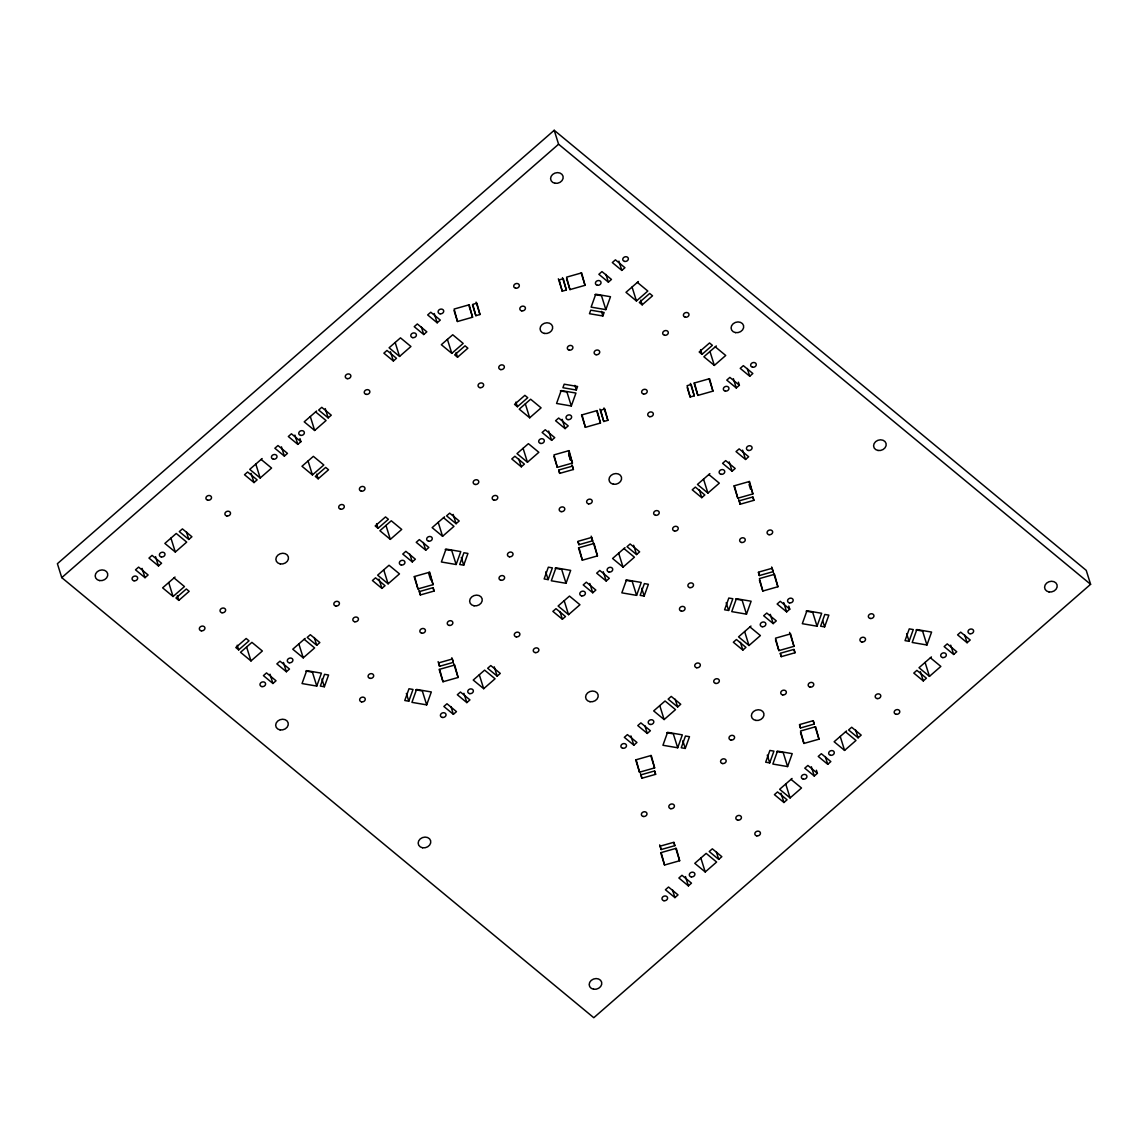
<?xml version="1.0" encoding="UTF-8"?>
<svg xmlns="http://www.w3.org/2000/svg" width="1148" height="1148" viewBox="0 0 1148 1148"><rect width="100%" height="100%" fill="white"/><g stroke="black" fill="none" stroke-linecap="round" stroke-linejoin="round"><path stroke-width="1.5" d="M316.776 686.088L321.411 673.159L306.674 670.647L302.039 683.562L316.776 686.088L312.414 672.154L305.856 671.02M324.367 686.762L328.572 675.01L324.554 674.321L320.335 686.074L324.367 686.762L321.928 679.013M456.143 564.515L460.779 551.585L446.027 549.074L441.392 561.989L456.143 564.515L451.767 550.581L445.209 549.447M408.803 701.198L413.007 689.446L408.989 688.757L404.77 700.51L408.803 701.198L406.363 693.449M463.72 565.189L467.939 553.436L463.907 552.748L459.702 564.5L463.72 565.189L461.295 557.44M426.683 704.872L431.318 691.957L416.566 689.431L411.931 702.361L426.683 704.872L422.306 690.938L415.763 689.819M576.325 390.019L577.587 386.489L564.185 384.193L562.922 387.723L576.325 390.019L574.875 385.369M602.872 315.987L604.135 312.471L590.732 310.175L589.469 313.705L602.872 315.987L601.423 311.352M571.317 405.99L575.937 393.061L561.2 390.55L556.565 403.465L571.317 405.99L566.94 392.042L560.382 390.923M605.857 309.644L610.492 296.715L595.755 294.204L591.12 307.119L605.857 309.644L601.495 295.71L594.937 294.591M548.156 579.625L552.375 567.873L548.342 567.184L544.138 578.936L548.156 579.625L545.731 571.876M566.036 583.299L570.671 570.384L555.933 567.858L551.298 580.788L566.036 583.299L561.673 569.365L555.115 568.246M636.595 595.367L641.23 582.438L626.478 579.912L621.843 592.842L636.595 595.367L632.218 581.419L625.674 580.3M644.172 596.042L648.39 584.289L644.372 583.6L640.154 595.353L644.172 596.042L641.746 588.293M677.693 747.779L682.328 734.864L667.576 732.338L662.941 745.267L677.693 747.779L673.316 733.845L666.773 732.725M728.607 610.463L732.826 598.725L728.808 598.036L724.589 609.789L728.607 610.463L726.182 602.729M685.27 748.453L689.489 736.7L685.456 736.026L681.252 747.764L685.27 748.453L682.845 740.718M746.487 614.151L751.122 601.222L736.385 598.711L731.75 611.626L746.487 614.151L742.125 600.203L735.567 599.084M817.046 626.205L821.681 613.29L806.944 610.765L802.309 623.694L817.046 626.205L812.684 612.271L806.126 611.152M769.705 762.889L773.924 751.136L769.892 750.448L765.687 762.2L769.705 762.889L767.28 755.14M824.623 626.88L828.842 615.127L824.824 614.453L820.605 626.191L824.623 626.88L822.685 620.681M787.585 766.577L792.22 753.648L777.483 751.122L772.848 764.051L787.585 766.577L783.223 752.629L776.665 751.51M909.058 641.316L913.277 629.563L909.259 628.874L905.04 640.627L909.058 641.316L906.633 633.567M926.953 645.004L931.588 632.074L916.836 629.549L912.201 642.478L926.953 645.004L922.576 631.056L916.032 629.936M554.211 130.284L57.4 563.697L61.762 577.631L593.789 1017.716L1090.6 584.303L1086.238 570.369L554.211 130.284L558.588 144.218L1090.6 584.303M61.762 577.631L558.588 144.218M262.146 458.554L249.733 469.36L260.18 478.013L271.574 468.068L261.113 459.43M316.633 411.013L304.22 421.833L314.667 430.471L326.061 420.541L315.6 411.902M145.007 577.674L148.106 574.976L138.607 567.112L135.507 569.824L145.007 577.674L142.094 568.389M158.467 565.935L161.567 563.238L152.067 555.374L148.967 558.086L158.467 565.935L155.554 556.651M188.803 539.46L191.917 536.762L182.417 528.898L179.303 531.61L188.803 539.46L186.378 531.725M254.009 482.576L257.123 479.878L247.624 472.015L244.51 474.727L254.009 482.576L251.111 473.292M284.36 456.1L287.474 453.403L277.974 445.539L274.86 448.251L284.36 456.1L281.447 446.816M300.919 441.664L291.42 433.801L288.32 436.513L297.82 444.362L300.919 441.664L299.958 438.565M328.17 417.886L331.27 415.189L321.77 407.325L318.67 410.037L328.17 417.886L325.257 408.602M393.377 361.003L396.476 358.305L386.976 350.441L383.877 353.154L393.377 361.003L390.464 351.719M423.727 334.527L426.826 331.829L417.327 323.966L414.227 326.678L423.727 334.527L421.302 326.793M437.173 322.789L440.287 320.091L430.787 312.227L427.673 314.939L437.173 322.789L434.26 313.504M175.314 552.044L186.694 542.114L176.247 533.476L164.867 543.406L175.314 552.044L170.937 538.111M399.547 356.44L410.927 346.495L400.48 337.856L389.086 347.787L399.547 356.44L395.17 342.491M175.027 577.042L162.629 587.848L173.075 596.501L184.455 586.571L174.008 577.918M312.428 474.928L323.822 464.997L313.361 456.344L301.981 466.275L312.428 474.928L308.066 460.979M451.795 353.354L463.175 343.424L452.728 334.771L441.334 344.701L451.795 353.354L447.419 339.406M178.815 600.375L189.162 591.335L186.32 588.981L175.96 598.008L178.815 600.375L177.366 595.726M318.168 478.802L328.529 469.762L325.673 467.408L315.327 476.434L318.168 478.802L316.719 474.153M457.535 357.229L467.882 348.188L465.04 345.835L454.68 354.861L457.535 357.229L456.072 352.579M608.368 282.15L611.468 279.438L601.968 271.588L598.869 274.3L608.368 282.15L605.943 274.401M621.829 270.411L624.928 267.699L615.428 259.85L612.329 262.562L621.829 270.411L618.916 261.127M638.388 281.518L625.99 292.324L636.437 300.977L647.816 291.047L637.37 282.394M238.669 649.883L249.016 640.857L246.174 638.489L235.814 647.515L238.669 649.883L237.206 645.233M378.022 528.31L388.383 519.283L385.527 516.916L375.181 525.942L378.022 528.31L376.573 523.66M517.389 406.736L527.736 397.71L524.88 395.343L514.534 404.369L517.389 406.736L515.926 402.087M642.177 304.837L652.523 295.811L649.682 293.458L639.321 302.484L642.177 304.837L640.728 300.202M250.982 660.947L262.361 651.002L251.914 642.363L240.52 652.294L250.982 660.947L246.605 646.998M390.334 539.373L401.714 529.429L391.267 520.79L379.888 530.72L390.334 539.373L385.972 525.425M529.687 417.8L541.081 407.856L530.634 399.217L519.24 409.147L529.687 417.8L525.325 403.852M305.181 638.403L292.769 649.208L303.23 657.861L314.609 647.931L304.163 639.278M444.534 516.83L432.136 527.635L442.583 536.288L453.962 526.358L443.515 517.705M272.923 683.49L276.022 680.778L266.523 672.915L263.423 675.627L272.923 683.49L270.01 674.192M286.369 671.752L289.483 669.04L279.983 661.176L276.869 663.888L286.369 671.752L283.456 662.453M316.719 645.276L319.833 642.564L310.333 634.715L307.219 637.413L316.719 645.276L314.294 637.527M381.925 588.393L385.039 585.681L375.539 577.817L372.426 580.529L381.925 588.393L379.012 579.094M412.276 561.917L415.375 559.205L405.875 551.341L402.776 554.054L412.276 561.917L409.85 554.168M425.736 550.179L428.835 547.467L419.336 539.603L416.236 542.315L425.736 550.179L423.311 542.43M456.086 523.703L459.186 520.991L449.686 513.142L446.586 515.839L456.086 523.703L453.173 514.404M521.292 466.82L524.392 464.108L514.892 456.244L511.793 458.956L521.292 466.82L518.853 459.071M551.628 440.344L554.742 437.632L545.243 429.768L542.129 432.48L551.628 440.344L548.715 431.045M565.089 428.606L568.203 425.894L558.689 418.03L555.589 420.742L565.089 428.606L562.176 419.307M388.096 583.815L399.475 573.885L389.029 565.246L377.649 575.177L388.096 583.815L383.733 569.882M527.449 462.242L538.842 452.312L528.396 443.673L517.002 453.604L527.449 462.242L523.086 448.308M702.031 354.359L712.377 345.318L709.536 342.965L699.175 351.991L702.031 354.359L700.567 349.709M716.295 345.95L703.882 356.77L714.343 365.408L725.723 355.478L715.276 346.839M739.384 385.254L729.884 377.391L726.784 380.103L736.284 387.967L739.384 385.254L738.408 382.155M749.73 376.228L752.844 373.516L743.344 365.652L740.23 368.365L749.73 376.228L747.305 368.479M624.986 547.668L612.587 558.488L623.034 567.126L634.428 557.196L623.967 548.557M709.866 473.636L697.453 484.442L707.914 493.095L719.294 483.164L708.847 474.511M453.374 714.343L456.474 711.631L446.974 703.767L443.874 706.479L453.374 714.343L450.949 706.594M466.834 702.605L469.934 699.893L460.434 692.029L457.334 694.741L466.834 702.605L463.921 693.306M497.17 676.129L500.284 673.417L490.784 665.553L487.67 668.265L497.17 676.129L494.257 666.83M562.376 619.231L565.49 616.533L555.991 608.67L552.877 611.382L562.376 619.231L559.951 611.497M592.727 592.77L595.841 590.058L586.341 582.194L583.227 584.906L592.727 592.77L589.814 583.471M606.187 581.031L609.287 578.319L599.787 570.456L596.687 573.168L606.187 581.031L603.274 571.733M636.537 554.556L639.637 551.844L630.137 543.98L627.038 546.692L636.537 554.556L633.624 545.257M701.744 497.658L704.843 494.96L695.344 487.096L692.244 489.809L701.744 497.658L699.319 489.923M732.094 471.197L735.194 468.484L725.694 460.621L722.594 463.333L732.094 471.197L729.181 461.898M745.54 459.458L748.654 456.746L739.154 448.882L736.04 451.594L745.54 459.458L742.627 450.159M483.681 688.7L495.061 678.769L484.614 670.131L473.234 680.061L483.681 688.7L479.304 674.766M568.547 614.668L579.941 604.738L569.48 596.085L558.1 606.015L568.547 614.668L564.185 600.72M750.964 626.047L738.551 636.867L748.998 645.506L760.392 635.576L749.945 626.937M633.825 745.181L636.939 742.469L627.425 734.62L624.325 737.332L633.825 745.181L630.912 735.897M647.285 733.443L650.385 730.731L640.885 722.881L637.786 725.593L647.285 733.443L644.86 725.694M677.636 706.967L680.735 704.269L671.236 696.406L668.136 699.118L677.636 706.967L675.196 699.232M742.842 650.084L745.942 647.372L736.442 639.522L733.342 642.234L742.842 650.084L740.417 642.335M773.192 623.608L776.292 620.896L766.792 613.046L763.678 615.759L773.192 623.608L770.279 614.324M789.752 609.158L780.253 601.308L777.139 604.02L786.638 611.87L789.752 609.158L788.776 606.072M664.132 719.552L675.512 709.622L665.065 700.983L653.686 710.913L664.132 719.552L659.77 705.618M792.063 778.473L779.65 789.293L790.097 797.932L801.491 788.002L791.029 779.363M846.55 730.946L834.137 741.751L844.584 750.405L855.978 740.474L845.516 731.821M931.415 656.9L919.003 667.72L929.464 676.359L940.843 666.428L930.397 657.79M674.924 897.607L678.023 894.895L668.523 887.031L665.424 889.743L674.924 897.607L672.498 889.858M688.384 885.869L691.483 883.156L681.984 875.293L678.884 878.005L688.384 885.869L685.471 876.57M718.72 859.393L721.834 856.681L712.334 848.831L709.22 851.529L718.72 859.393L716.295 851.644M783.94 802.509L787.04 799.797L777.54 791.933L774.426 794.646L783.94 802.509L781.027 793.211M817.39 773.322L807.891 765.458L804.777 768.17L814.276 776.034L817.39 773.322L816.415 770.222M827.737 764.295L830.836 761.583L821.337 753.719L818.237 756.432L827.737 764.295L825.312 756.546M858.087 737.82L861.187 735.107L851.687 727.258L848.587 729.956L858.087 737.82L855.662 730.071M923.293 680.936L926.393 678.224L916.893 670.36L913.794 673.072L923.293 680.936L920.38 671.637M953.644 654.46L956.743 651.748L947.244 643.885L944.144 646.597L953.644 654.46L950.731 645.162M967.09 642.722L970.204 640.01L960.704 632.146L957.59 634.858L967.09 642.722L964.664 634.973M705.231 871.978L716.61 862.048L706.164 853.395L694.784 863.325L705.231 871.978L700.854 858.03M475.846 315.686L479.964 314.523L476.908 303.201L472.789 304.363L475.846 315.686L472.445 304.851M562.247 291.176L566.351 290.014L563.309 278.691L559.191 279.854L562.247 291.176L558.359 278.792M457.478 321.512L472.574 317.221L469.216 304.78L454.12 309.056L457.478 321.512L454.091 310.663M569.939 289.612L585.021 285.321L581.663 272.88L566.581 277.156L569.939 289.612L566.538 278.763M603.762 421.503L607.866 420.326L604.824 409.004L600.705 410.18L603.762 421.503L599.873 409.104M690.149 396.993L694.267 395.816L691.211 384.494L687.107 385.671L690.149 396.993L687.236 387.694M585.394 427.314L600.476 423.038L597.118 410.582L582.036 414.859L585.394 427.314L581.519 414.93M697.855 395.414L712.937 391.138L709.579 378.682L694.497 382.958L697.855 395.414L693.966 383.016M557.34 467.351L572.422 463.075L569.064 450.619L553.982 454.895L557.34 467.351L553.939 456.502M559.693 473.378L573.412 469.489L572.493 466.102L558.789 469.991L559.693 473.378L558.732 470.293M417.972 588.924L433.069 584.648L429.711 572.192L414.615 576.468L417.972 588.924L414.098 576.54M737.791 498.203L752.873 493.927L749.515 481.471L734.433 485.748L737.791 498.203L733.902 485.805M578.922 544.697L592.641 540.808L591.722 537.422L578.018 541.311L578.922 544.697L577.961 541.612M420.34 594.951L434.059 591.062L433.14 587.676L419.422 591.564L420.34 594.951L418.891 590.316M740.159 504.23L753.863 500.341L752.959 496.941L739.24 500.829L740.159 504.23L738.695 499.581M582.366 560.181L597.448 555.905L594.09 543.449L579.008 547.725L582.366 560.181L578.477 547.783M439.569 666.271L453.288 662.382L452.369 658.995L438.651 662.884L439.569 666.271L438.12 661.635M759.388 575.55L773.092 571.661L772.188 568.26L758.469 572.149L759.388 575.55L758.412 572.45M442.999 681.754L458.095 677.478L454.737 665.022L439.641 669.298L442.999 681.754L439.124 669.356M762.817 591.033L777.899 586.743L774.541 574.301L759.459 578.578L762.817 591.033L759.416 580.185M778.889 650.615L793.971 646.338L790.613 633.883L775.531 638.173L778.889 650.615L775.488 639.78M781.243 656.656L794.961 652.767L794.043 649.366L780.339 653.255L781.243 656.656L780.281 653.556M639.522 772.188L654.618 767.912L651.26 755.456L636.164 759.746L639.522 772.188L635.648 759.804M800.486 727.976L814.19 724.087L813.272 720.686L799.568 724.575L800.486 727.976L799.51 724.876M641.89 778.229L655.608 774.34L654.69 770.939L640.971 774.828L641.89 778.229L640.441 773.58M803.916 743.445L818.998 739.169L815.64 726.713L800.558 731.003L803.916 743.445L800.515 732.611M661.119 849.549L674.837 845.66L673.919 842.259L660.2 846.148L661.119 849.549L659.669 844.899M664.549 865.018L679.645 860.742L676.287 848.286L661.205 852.562L664.549 865.018L660.674 852.634M925.087 662.425L929.464 676.359M733.371 378.668L736.284 387.967M840.221 736.456L844.584 750.405M709.966 351.475L714.343 365.408M748.998 481.529L752.873 493.927M749.07 484.556L750.519 489.206M752.901 497.242L753.863 500.341M783.725 602.585L786.638 611.87M771.643 567.012L773.092 571.661M773.537 572.809L777.899 586.743M789.609 632.404L793.971 646.338M709.048 378.74L712.937 391.138M794 649.668L794.961 652.767M813.229 720.987L814.19 724.087M815.109 726.77L818.998 739.169M811.363 766.735L814.276 776.034M690.379 383.432L694.267 395.816M703.537 479.147L707.914 493.095M744.636 631.572L748.998 645.506M632.06 287.029L636.437 300.977M785.734 783.998L790.097 797.932M581.146 272.937L585.021 285.321M603.991 407.942L607.866 420.326M562.477 277.615L566.351 290.014M596.601 410.64L600.476 423.038M618.672 553.192L623.034 567.126M568.533 450.676L572.422 463.075M568.619 453.704L570.556 459.903M569.049 455.555L570.499 460.204M571.962 464.84L573.412 469.489M591.191 536.159L592.641 540.808M593.086 541.956L597.448 555.905M650.729 755.528L654.618 767.912M654.633 771.241L655.608 774.34M673.862 842.56L674.837 845.66M675.756 848.343L679.645 860.742M476.076 302.125L479.964 314.523M468.685 304.837L472.574 317.221M438.206 522.34L442.583 536.288M429.18 572.249L433.069 584.648M428.764 573.727L430.715 579.927M433.083 587.963L434.059 591.062M451.824 657.732L453.288 662.382M453.718 663.53L458.095 677.478M310.304 416.537L314.667 430.471M294.907 435.078L297.82 444.362M255.817 464.065L260.18 478.013M298.853 643.913L303.23 657.861M168.699 582.553L173.075 596.501M99.575 580.572A6.414 5.281 -17.4 0 0 107.639 573.541A6.414 5.281 -17.4 0 0 97.193 571.761A6.414 5.281 -17.4 0 0 99.575 580.572M134.029 580.788A2.856 2.339 -17.4 0 0 137.617 577.674A2.856 2.339 -17.4 0 0 132.967 576.87A2.856 2.339 -17.4 0 0 134.029 580.788M161.351 556.952A2.856 2.339 -17.4 0 0 164.939 553.824A2.856 2.339 -17.4 0 0 160.304 553.035A2.856 2.339 -17.4 0 0 161.351 556.952M280.083 729.898A6.414 5.281 -17.4 0 0 288.148 722.853A6.414 5.281 -17.4 0 0 277.701 721.073A6.414 5.281 -17.4 0 0 280.083 729.898M401.298 565.031A2.856 2.339 -17.4 0 0 404.885 561.903A2.856 2.339 -17.4 0 0 400.25 561.114A2.856 2.339 -17.4 0 0 401.298 565.031M428.62 541.196A2.856 2.339 -17.4 0 0 432.208 538.068A2.856 2.339 -17.4 0 0 427.573 537.278A2.856 2.339 -17.4 0 0 428.62 541.196M280.27 563.926A6.414 5.281 -17.4 0 0 288.349 556.895A6.414 5.281 -17.4 0 0 277.902 555.101A6.414 5.281 -17.4 0 0 280.27 563.926M273.396 459.214A2.856 2.339 -17.4 0 0 276.969 456.1A2.856 2.339 -17.4 0 0 272.334 455.297A2.856 2.339 -17.4 0 0 273.396 459.214M300.719 435.379A2.856 2.339 -17.4 0 0 304.306 432.251A2.856 2.339 -17.4 0 0 299.657 431.461A2.856 2.339 -17.4 0 0 300.719 435.379M366.226 394.381A2.856 2.339 -17.4 0 0 369.814 391.253A2.856 2.339 -17.4 0 0 365.179 390.449A2.856 2.339 -17.4 0 0 366.226 394.381M412.749 337.641A2.856 2.339 -17.4 0 0 416.337 334.527A2.856 2.339 -17.4 0 0 411.687 333.724A2.856 2.339 -17.4 0 0 412.749 337.641M440.071 313.806A2.856 2.339 -17.4 0 0 443.659 310.678A2.856 2.339 -17.4 0 0 439.01 309.888A2.856 2.339 -17.4 0 0 440.071 313.806M540.665 443.458A2.856 2.339 -17.4 0 0 544.252 440.33A2.856 2.339 -17.4 0 0 539.603 439.541A2.856 2.339 -17.4 0 0 540.665 443.458M567.987 419.623A2.856 2.339 -17.4 0 0 571.575 416.494A2.856 2.339 -17.4 0 0 566.925 415.705A2.856 2.339 -17.4 0 0 567.987 419.623M544.482 333.451A6.414 5.281 -17.4 0 0 552.547 326.405A6.414 5.281 -17.4 0 0 542.1 324.626A6.414 5.281 -17.4 0 0 544.482 333.451M597.391 285.264A2.856 2.339 -17.4 0 0 600.978 282.135A2.856 2.339 -17.4 0 0 596.329 281.346A2.856 2.339 -17.4 0 0 597.391 285.264M624.713 261.428A2.856 2.339 -17.4 0 0 628.3 258.3A2.856 2.339 -17.4 0 0 623.665 257.511A2.856 2.339 -17.4 0 0 624.713 261.428M554.986 183.278A6.414 5.281 -17.4 0 0 563.051 176.247A6.414 5.281 -17.4 0 0 552.604 174.467A6.414 5.281 -17.4 0 0 554.986 183.278M442.396 717.457A2.856 2.339 -17.4 0 0 445.984 714.329A2.856 2.339 -17.4 0 0 441.334 713.525A2.856 2.339 -17.4 0 0 442.396 717.457M469.719 693.622A2.856 2.339 -17.4 0 0 473.306 690.493A2.856 2.339 -17.4 0 0 468.671 689.69A2.856 2.339 -17.4 0 0 469.719 693.622M752.629 367.245A2.856 2.339 -17.4 0 0 756.216 364.117A2.856 2.339 -17.4 0 0 751.567 363.313A2.856 2.339 -17.4 0 0 752.629 367.245M735.495 332.604A6.414 5.281 -17.4 0 0 743.56 325.558A6.414 5.281 -17.4 0 0 733.113 323.779A6.414 5.281 -17.4 0 0 735.495 332.604M649.696 416.667A2.856 2.339 -17.4 0 0 653.284 413.538A2.856 2.339 -17.4 0 0 648.634 412.749A2.856 2.339 -17.4 0 0 649.696 416.667M643.597 394.022A2.856 2.339 -17.4 0 0 647.171 390.894A2.856 2.339 -17.4 0 0 642.536 390.105A2.856 2.339 -17.4 0 0 643.597 394.022M474.052 605.8A6.414 5.281 -17.4 0 0 482.117 598.754A6.414 5.281 -17.4 0 0 471.67 596.974A6.414 5.281 -17.4 0 0 474.052 605.8M581.749 595.884A2.856 2.339 -17.4 0 0 585.337 592.755A2.856 2.339 -17.4 0 0 580.701 591.952A2.856 2.339 -17.4 0 0 581.749 595.884M613.405 484.226A6.414 5.281 -17.4 0 0 621.47 477.181A6.414 5.281 -17.4 0 0 611.023 475.401A6.414 5.281 -17.4 0 0 613.405 484.226M609.086 572.048A2.856 2.339 -17.4 0 0 612.673 568.92A2.856 2.339 -17.4 0 0 608.024 568.116A2.856 2.339 -17.4 0 0 609.086 572.048M748.439 450.475A2.856 2.339 -17.4 0 0 752.026 447.347A2.856 2.339 -17.4 0 0 747.377 446.543A2.856 2.339 -17.4 0 0 748.439 450.475M721.116 474.311A2.856 2.339 -17.4 0 0 724.704 471.182A2.856 2.339 -17.4 0 0 720.054 470.379A2.856 2.339 -17.4 0 0 721.116 474.311M878.005 450.475A6.414 5.281 -17.4 0 0 886.069 443.444A6.414 5.281 -17.4 0 0 875.623 441.65A6.414 5.281 -17.4 0 0 878.005 450.475M422.579 847.769A6.414 5.281 -17.4 0 0 430.644 840.738A6.414 5.281 -17.4 0 0 420.197 838.944A6.414 5.281 -17.4 0 0 422.579 847.769M593.588 989.232A6.414 5.281 -17.4 0 0 601.652 982.2A6.414 5.281 -17.4 0 0 591.206 980.406A6.414 5.281 -17.4 0 0 593.588 989.232M622.847 748.295A2.856 2.339 -17.4 0 0 626.435 745.167A2.856 2.339 -17.4 0 0 621.8 744.378A2.856 2.339 -17.4 0 0 622.847 748.295M1048.999 591.938A6.414 5.281 -17.4 0 0 1057.064 584.892A6.414 5.281 -17.4 0 0 1046.617 583.112A6.414 5.281 -17.4 0 0 1048.999 591.938M969.988 633.739A2.856 2.339 -17.4 0 0 973.576 630.611A2.856 2.339 -17.4 0 0 968.926 629.822A2.856 2.339 -17.4 0 0 969.988 633.739M942.666 657.574A2.856 2.339 -17.4 0 0 946.253 654.446A2.856 2.339 -17.4 0 0 941.604 653.657A2.856 2.339 -17.4 0 0 942.666 657.574M896.143 714.3A2.856 2.339 -17.4 0 0 899.731 711.172A2.856 2.339 -17.4 0 0 895.096 710.382A2.856 2.339 -17.4 0 0 896.143 714.3M877.144 698.587A2.856 2.339 -17.4 0 0 880.731 695.458A2.856 2.339 -17.4 0 0 876.096 694.669A2.856 2.339 -17.4 0 0 877.144 698.587M830.635 755.312A2.856 2.339 -17.4 0 0 834.223 752.184A2.856 2.339 -17.4 0 0 829.574 751.395A2.856 2.339 -17.4 0 0 830.635 755.312M803.313 779.148A2.856 2.339 -17.4 0 0 806.886 776.019A2.856 2.339 -17.4 0 0 802.251 775.23A2.856 2.339 -17.4 0 0 803.313 779.148M810.129 687.121A2.856 2.339 -17.4 0 0 813.717 684.007A2.856 2.339 -17.4 0 0 809.082 683.204A2.856 2.339 -17.4 0 0 810.129 687.121M782.706 694.913A2.856 2.339 -17.4 0 0 786.294 691.785A2.856 2.339 -17.4 0 0 781.645 690.981A2.856 2.339 -17.4 0 0 782.706 694.913M861.89 641.976A2.856 2.339 -17.4 0 0 865.477 638.848A2.856 2.339 -17.4 0 0 860.828 638.058A2.856 2.339 -17.4 0 0 861.89 641.976M870.313 618.485A2.856 2.339 -17.4 0 0 873.901 615.357A2.856 2.339 -17.4 0 0 869.251 614.567A2.856 2.339 -17.4 0 0 870.313 618.485M755.771 720.413A6.414 5.281 -17.4 0 0 763.851 713.382A6.414 5.281 -17.4 0 0 753.404 711.602A6.414 5.281 -17.4 0 0 755.771 720.413M730.96 740.058A2.856 2.339 -17.4 0 0 734.533 736.93A2.856 2.339 -17.4 0 0 729.898 736.141A2.856 2.339 -17.4 0 0 730.96 740.058M722.523 763.549A2.856 2.339 -17.4 0 0 726.11 760.421A2.856 2.339 -17.4 0 0 721.475 759.632A2.856 2.339 -17.4 0 0 722.523 763.549M737.791 820.16A2.856 2.339 -17.4 0 0 741.378 817.032A2.856 2.339 -17.4 0 0 736.729 816.242A2.856 2.339 -17.4 0 0 737.791 820.16M670.776 808.694A2.856 2.339 -17.4 0 0 674.364 805.58A2.856 2.339 -17.4 0 0 669.715 804.777A2.856 2.339 -17.4 0 0 670.776 808.694M643.354 816.486A2.856 2.339 -17.4 0 0 646.941 813.358A2.856 2.339 -17.4 0 0 642.292 812.554A2.856 2.339 -17.4 0 0 643.354 816.486M650.17 724.46A2.856 2.339 -17.4 0 0 653.757 721.331A2.856 2.339 -17.4 0 0 649.122 720.542A2.856 2.339 -17.4 0 0 650.17 724.46M696.692 667.734A2.856 2.339 -17.4 0 0 700.28 664.606A2.856 2.339 -17.4 0 0 695.631 663.817A2.856 2.339 -17.4 0 0 696.692 667.734M715.692 683.447A2.856 2.339 -17.4 0 0 719.279 680.319A2.856 2.339 -17.4 0 0 714.63 679.53A2.856 2.339 -17.4 0 0 715.692 683.447M762.215 626.722A2.856 2.339 -17.4 0 0 765.802 623.594A2.856 2.339 -17.4 0 0 761.153 622.804A2.856 2.339 -17.4 0 0 762.215 626.722M789.537 602.887A2.856 2.339 -17.4 0 0 793.125 599.758A2.856 2.339 -17.4 0 0 788.475 598.969A2.856 2.339 -17.4 0 0 789.537 602.887M691.268 876.885A2.856 2.339 -17.4 0 0 694.856 873.757A2.856 2.339 -17.4 0 0 690.221 872.968A2.856 2.339 -17.4 0 0 691.268 876.885M663.946 900.721A2.856 2.339 -17.4 0 0 667.533 897.593A2.856 2.339 -17.4 0 0 662.884 896.803A2.856 2.339 -17.4 0 0 663.946 900.721M756.79 835.873A2.856 2.339 -17.4 0 0 760.378 832.745A2.856 2.339 -17.4 0 0 755.728 831.956A2.856 2.339 -17.4 0 0 756.79 835.873M681.438 611.138A2.856 2.339 -17.4 0 0 685.012 608.01A2.856 2.339 -17.4 0 0 680.377 607.206A2.856 2.339 -17.4 0 0 681.438 611.138M689.862 587.633A2.856 2.339 -17.4 0 0 693.449 584.504A2.856 2.339 -17.4 0 0 688.8 583.715A2.856 2.339 -17.4 0 0 689.862 587.633M741.608 542.487A2.856 2.339 -17.4 0 0 745.195 539.359A2.856 2.339 -17.4 0 0 740.56 538.57A2.856 2.339 -17.4 0 0 741.608 542.487M769.045 534.71A2.856 2.339 -17.4 0 0 772.618 531.581A2.856 2.339 -17.4 0 0 767.983 530.792A2.856 2.339 -17.4 0 0 769.045 534.71M674.594 531.036A2.856 2.339 -17.4 0 0 678.181 527.908A2.856 2.339 -17.4 0 0 673.546 527.104A2.856 2.339 -17.4 0 0 674.594 531.036M655.594 515.309A2.856 2.339 -17.4 0 0 659.182 512.18A2.856 2.339 -17.4 0 0 654.547 511.391A2.856 2.339 -17.4 0 0 655.594 515.309M516.241 636.882A2.856 2.339 -17.4 0 0 519.829 633.753A2.856 2.339 -17.4 0 0 515.179 632.964A2.856 2.339 -17.4 0 0 516.241 636.882M535.241 652.609A2.856 2.339 -17.4 0 0 538.828 649.481A2.856 2.339 -17.4 0 0 534.179 648.677A2.856 2.339 -17.4 0 0 535.241 652.609M590 701.715A6.414 5.281 -17.4 0 0 598.079 694.684A6.414 5.281 -17.4 0 0 587.633 692.89A6.414 5.281 -17.4 0 0 590 701.715M588.58 503.857A2.856 2.339 -17.4 0 0 592.167 500.729A2.856 2.339 -17.4 0 0 587.532 499.94A2.856 2.339 -17.4 0 0 588.58 503.857M561.157 511.635A2.856 2.339 -17.4 0 0 564.744 508.507A2.856 2.339 -17.4 0 0 560.095 507.717A2.856 2.339 -17.4 0 0 561.157 511.635M509.411 556.794A2.856 2.339 -17.4 0 0 512.984 553.666A2.856 2.339 -17.4 0 0 508.349 552.862A2.856 2.339 -17.4 0 0 509.411 556.794M500.973 580.285A2.856 2.339 -17.4 0 0 504.56 577.157A2.856 2.339 -17.4 0 0 499.925 576.368A2.856 2.339 -17.4 0 0 500.973 580.285M449.227 625.43A2.856 2.339 -17.4 0 0 452.814 622.302A2.856 2.339 -17.4 0 0 448.165 621.513A2.856 2.339 -17.4 0 0 449.227 625.43M421.804 633.208A2.856 2.339 -17.4 0 0 425.377 630.08A2.856 2.339 -17.4 0 0 420.742 629.291A2.856 2.339 -17.4 0 0 421.804 633.208M370.043 678.368A2.856 2.339 -17.4 0 0 373.631 675.239A2.856 2.339 -17.4 0 0 368.996 674.436A2.856 2.339 -17.4 0 0 370.043 678.368M361.62 701.859A2.856 2.339 -17.4 0 0 365.208 698.73A2.856 2.339 -17.4 0 0 360.558 697.941A2.856 2.339 -17.4 0 0 361.62 701.859M354.789 621.757A2.856 2.339 -17.4 0 0 358.377 618.629A2.856 2.339 -17.4 0 0 353.728 617.839A2.856 2.339 -17.4 0 0 354.789 621.757M335.79 606.044A2.856 2.339 -17.4 0 0 339.363 602.915A2.856 2.339 -17.4 0 0 334.728 602.126A2.856 2.339 -17.4 0 0 335.79 606.044M494.142 500.184A2.856 2.339 -17.4 0 0 497.73 497.055A2.856 2.339 -17.4 0 0 493.08 496.266A2.856 2.339 -17.4 0 0 494.142 500.184M475.143 484.47A2.856 2.339 -17.4 0 0 478.73 481.342A2.856 2.339 -17.4 0 0 474.081 480.553A2.856 2.339 -17.4 0 0 475.143 484.47M289.267 662.769A2.856 2.339 -17.4 0 0 292.855 659.641A2.856 2.339 -17.4 0 0 288.205 658.852A2.856 2.339 -17.4 0 0 289.267 662.769M261.945 686.604A2.856 2.339 -17.4 0 0 265.532 683.476A2.856 2.339 -17.4 0 0 260.883 682.687A2.856 2.339 -17.4 0 0 261.945 686.604M685.356 317.221A2.856 2.339 -17.4 0 0 688.944 314.093A2.856 2.339 -17.4 0 0 684.308 313.304A2.856 2.339 -17.4 0 0 685.356 317.221M664.663 335.288A2.856 2.339 -17.4 0 0 668.251 332.159A2.856 2.339 -17.4 0 0 663.601 331.356A2.856 2.339 -17.4 0 0 664.663 335.288M596.085 354.732A2.856 2.339 -17.4 0 0 599.672 351.604A2.856 2.339 -17.4 0 0 595.037 350.814A2.856 2.339 -17.4 0 0 596.085 354.732M569.279 350.154A2.856 2.339 -17.4 0 0 572.866 347.026A2.856 2.339 -17.4 0 0 568.231 346.237A2.856 2.339 -17.4 0 0 569.279 350.154M515.682 288.22A2.856 2.339 -17.4 0 0 519.269 285.091A2.856 2.339 -17.4 0 0 514.62 284.302A2.856 2.339 -17.4 0 0 515.682 288.22M521.78 310.864A2.856 2.339 -17.4 0 0 525.368 307.736A2.856 2.339 -17.4 0 0 520.733 306.932A2.856 2.339 -17.4 0 0 521.78 310.864M500.715 369.599A2.856 2.339 -17.4 0 0 504.302 366.47A2.856 2.339 -17.4 0 0 499.653 365.681A2.856 2.339 -17.4 0 0 500.715 369.599M480.022 387.665A2.856 2.339 -17.4 0 0 483.595 384.537A2.856 2.339 -17.4 0 0 478.96 383.748A2.856 2.339 -17.4 0 0 480.022 387.665M361.362 491.172A2.856 2.339 -17.4 0 0 364.949 488.044A2.856 2.339 -17.4 0 0 360.3 487.254A2.856 2.339 -17.4 0 0 361.362 491.172M340.655 509.238A2.856 2.339 -17.4 0 0 344.242 506.11A2.856 2.339 -17.4 0 0 339.607 505.321A2.856 2.339 -17.4 0 0 340.655 509.238M221.994 612.745A2.856 2.339 -17.4 0 0 225.582 609.617A2.856 2.339 -17.4 0 0 220.947 608.827A2.856 2.339 -17.4 0 0 221.994 612.745M201.302 630.812A2.856 2.339 -17.4 0 0 204.889 627.683A2.856 2.339 -17.4 0 0 200.24 626.894A2.856 2.339 -17.4 0 0 201.302 630.812M207.874 500.227A2.856 2.339 -17.4 0 0 211.462 497.098A2.856 2.339 -17.4 0 0 206.812 496.309A2.856 2.339 -17.4 0 0 207.874 500.227M226.874 515.954A2.856 2.339 -17.4 0 0 230.461 512.826A2.856 2.339 -17.4 0 0 225.812 512.022A2.856 2.339 -17.4 0 0 226.874 515.954M347.227 378.653A2.856 2.339 -17.4 0 0 350.814 375.525A2.856 2.339 -17.4 0 0 346.179 374.736A2.856 2.339 -17.4 0 0 347.227 378.653M725.306 391.081A2.856 2.339 -17.4 0 0 728.894 387.952A2.856 2.339 -17.4 0 0 724.245 387.163A2.856 2.339 -17.4 0 0 725.306 391.081"/></g></svg>
